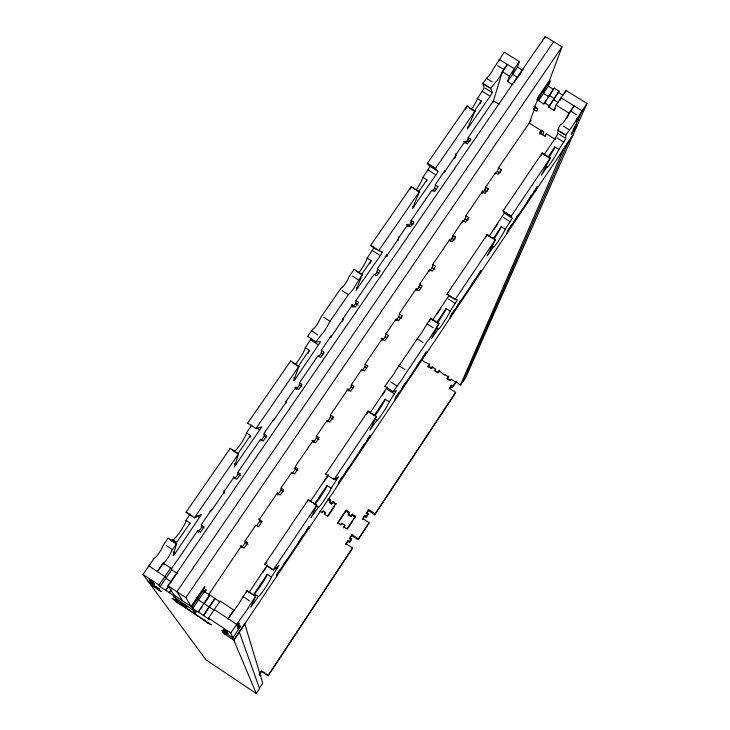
<?xml version="1.0" encoding="UTF-8"?>
<svg xmlns="http://www.w3.org/2000/svg" width="730" height="730" viewBox="0 0 730 730"><rect width="100%" height="100%" fill="white"/><g stroke="black" fill="none" stroke-linecap="round" stroke-linejoin="round"><path stroke-width="1.09" d="M448.53 294.646L446.979 294.181L487.193 234.531L495.36 239.696L487.12 255.911L493.498 246.704A11.224 0.812 -57.6 0 0 497.933 241.657A11.224 0.812 -57.6 0 0 505.242 229.238L512.25 218.443L511.21 216.126L550.32 157.999L542.226 152.944L503.07 210.997L504.357 213.169L511.356 217.576M325.671 474.126L368.084 411.099L376.424 416.492L369.864 430.226L376.817 420.261A11.388 0.867 -57.1 0 0 382.356 413.609A11.388 0.867 -57.1 0 0 389.209 401.829L396.472 390.568L393.169 391.599L398.881 383.67A6.616 0.511 -57.2 0 0 404.612 375.156L427.077 341.759A6.588 0.502 -57.3 0 0 432.735 333.345L438.949 323.545L430.709 318.271L424.495 328.08A6.579 0.547 -57.4 0 1 418.837 336.475L396.335 369.827A6.606 0.557 -57.2 0 1 390.596 378.332L384.874 386.352M295.896 389.117L295.924 387.092L285.932 401.619L285.959 403.571M321.291 350.482L324.156 352.325L320.68 357.381L318.052 355.683L299.446 382.766L299.391 385.075L302.01 386.772M393.151 391.691L384.856 386.234M438.931 323.618L431.485 338.574L438.146 329.038A11.278 0.84 -57.4 0 0 443.101 323.235A11.278 0.84 -57.4 0 0 450.191 311.117L457.382 299.975L455.228 299.355L495.36 239.696M298.926 541.87L302.53 536.066L302.512 536.541M305.487 532.106L309.091 526.293L308.945 528.274M312.969 442.207L313.088 440.445L295.367 466.516L295.321 468.952L292.164 473.606M308.927 528.264L309.036 526.777L276.697 574.93M330.435 415.206L333.199 417.003L329.704 422.15L327.049 420.425L316.519 435.91L316.364 437.918L319.01 439.633M472.556 108.067A11.151 1.433 -58.6 0 0 477.374 98.559L484.255 87.956L482.74 83.339L487.868 76.887A6.506 0.84 -58.8 0 0 493.234 69.131L504.284 52.195L519.331 61.521L517.552 67.078L507.633 81.495L512.916 84.78M247.78 423.227A3.349 0.484 -56.8 0 1 247.68 423.135L290.686 360.958L298.935 366.305L293.661 380.786L295.431 378.861L320.534 341.795L315.962 341.868L307.668 336.411L311.509 330.863A3.285 0.465 -57.3 0 1 312.951 329.12L313.672 328.737A6.579 0.931 -57.4 0 0 319.484 320.333L320.297 318.499A3.276 0.465 -57.4 0 1 321.775 316.017L340.198 289.381A3.267 0.456 -57.6 0 1 341.594 287.702L342.27 287.392A6.552 0.922 -57.6 0 0 348.009 279.106L348.849 277.218A3.267 0.456 -57.7 0 1 350.336 274.736L354.105 269.288L362.272 274.507L356.13 290.294L380.659 255.181L382.255 252.105L381.252 251.467M331.265 337.214L331.429 335.508L321.592 349.798L321.346 353.119L318.8 356.815M376.735 249.523L370.603 245.435L411.318 186.579L419.403 191.698L412.432 208.607L436.923 173.421L437.927 171.322L435.463 168.42L475.084 110.996L467.063 105.996L427.397 163.338L429.924 166.586L422.953 177.326A11.169 1.487 -58.2 0 1 416.137 189.946M342.616 321.656L342.945 318.773L352.69 304.62L352.444 306.436M419.403 191.698L378.751 250.618L382.255 252.105M333.199 417.003L332.944 419.111L330.079 417.25M323.089 511.995L323.207 511.046L325.37 512.46L325.242 513.4M377.319 269.105L380.157 270.912L376.771 275.84L374.171 274.179L355.984 300.559L355.61 303.315L358.202 304.976M328.208 498.453L330.608 500.023L329.412 502.568L331.566 503.983L332.761 501.437L335.964 503.527L335.8 504.494L332.615 502.413M330.608 500.023L330.462 501.008L328.08 499.439M331.566 503.983L332.761 501.437M307.385 501.911L308.388 499.594L316.802 505.114L311.135 517.579L318.38 507.195A11.543 0.894 -56.8 0 0 324.494 499.703A11.543 0.894 -56.8 0 0 331.101 488.261L338.437 476.891L334.002 479.546L376.424 416.492M364.991 364.115L367.865 365.967L364.425 371.032L361.788 369.334L351.422 384.573L351.066 386.863L352.818 387.995M338.282 484.547L338.693 482.238L342.215 476.991L342.105 477.584M361.505 370.913L361.788 369.334M345.034 473.232L348.657 467.392L348.548 468.003M386.845 256.851L387.292 254.332L377.702 268.266L377.027 272.162L375.12 274.936M550.32 157.999L541.304 175.309L547.454 166.449A11.205 0.785 -57.9 0 0 551.396 162.115A11.205 0.785 -57.9 0 0 558.897 149.422L565.823 138.764L565.768 135.041L570.623 128.361A6.534 0.456 -58 0 0 575.906 120.505L586.966 103.45L565.987 90.447L556.087 105.065L553.997 110.312L548.686 107.009L559.052 91.168L554.189 88.147L543.823 103.988L538.512 100.685L540.474 95.374L550.411 80.784L548.376 86.204L538.512 100.685M362.253 274.589L356.158 284.326A6.552 0.876 -57.6 0 1 350.437 292.63L348.383 294.637L329.987 321.31L327.679 325.616A6.579 0.894 -57.4 0 1 321.875 334.021L315.898 341.786M308.388 499.594L264.744 564.29L273.248 569.929L278.842 565.531L271.432 577.019A11.762 0.912 -56.5 0 1 265.081 588.097A11.762 0.912 -56.5 0 1 258.356 596.465L250.819 607.287L255.546 596.209L247.041 590.534L240.781 600.443A6.889 0.593 -56.3 0 1 234.631 609.568L228.061 618.675M398.023 240.599L398.525 238.016L408.024 224.21L407.568 226.309M341.722 524.204L341.905 523.31L344.843 525.235L343.593 527.708L344.843 525.235M345.874 511.1L346.075 510.151L349.278 512.25L349.068 513.19L345.874 511.1L337.47 523.684M382.055 340.782L382.593 338.236L365.42 363.485L364.827 366.697L362.29 370.438M360.2 450.656L363.823 444.816L363.677 445.473M399.137 313.9L401.993 315.725L398.607 320.716L395.988 319.037L385.778 334.048L385.221 336.612L386.964 337.725M435.235 184.955L438.036 186.725L434.742 191.516L432.169 189.891L411.154 220.433L410.461 223.608L412.176 224.694M349.278 512.25L348.018 514.76L350.947 516.676L352.216 514.176L355.419 516.274L353.995 519.003M413.262 224.183L413.737 222.066L411.154 220.433M366.579 441.157L370.21 435.317L369.581 437.991L370.028 435.974L338.574 482.813M395.578 320.798L395.988 319.037M350.947 516.676L352.216 514.176M411.318 186.579L410.333 189.061M348.128 540.538L345.81 544.543L348.128 540.538L349.734 541.587L349.524 542.427L347.918 541.377M401.564 317.504L401.993 315.725M444.588 172.216L445.063 170.391L435.728 183.96L434.615 188.45L432.698 191.233M351.769 535.583L351.988 534.725L358.421 538.95L358.174 539.789L351.769 535.583L350.19 537.955M416.045 290.193L416.529 288.313L399.629 313.179L398.781 316.747L396.271 320.434M349.524 542.427L351.486 538.959L349.88 537.9L351.988 534.725M432.762 264.461L435.6 266.258L432.26 271.177L429.651 269.516L419.604 284.289L418.856 287.127L420.589 288.231M507.25 64.368L501.191 74.077A6.506 0.803 -58.7 0 1 495.834 81.842L490.733 88.321L492.212 92.564L490.806 95.301L467.3 128.982L475.084 110.996M454.991 158.328L455.995 154.495L465.247 141.054L464.718 142.971M368.084 411.099L366.515 414.512M346.011 543.713L352.453 547.947L352.225 548.759L268.065 675.706L261.459 670.98L259.26 674.283L260.993 675.743L259.369 674.657L261.559 671.354M429.121 271.46L429.651 269.516M394.738 400.524L395.56 397.576L399 392.457L398.781 393.214M468.87 142.213L467.182 141.155L468.186 137.55L493.471 100.795L499.001 104.244M364.836 515.389L362.472 519.468L364.836 515.389L366.442 516.438L366.168 517.36L364.571 516.32M470.23 140.945L470.74 139.147L468.186 137.55M401.637 388.962L405.278 383.104L405.059 383.88M446.979 294.181L455.228 299.355M467.063 105.996L465.576 109.518M368.668 509.622L366.296 513.71L368.668 509.622L375.074 513.82L374.773 514.75L368.385 510.571M498.718 61.356L499.283 59.422L514.349 68.775L512.597 74.278L517.88 77.553M239.267 631.934L259.561 688.536L256.266 693.5L205.915 659.765L143.034 574.391L153.026 559.956A3.431 0.493 -55.8 0 1 154.705 557.875L155.755 557.054A6.862 0.995 -55.9 0 0 161.987 548.048L162.589 546.487A3.413 0.493 -55.9 0 1 164.04 544.042L168.128 538.129L176.541 543.713A3.431 0.474 -56 0 1 176.532 543.969L173.074 555.603A3.367 0.456 -56 0 0 175.218 553.303L201.48 514.385L194.582 517.807A3.413 0.474 -56.2 0 1 194.445 517.771L186.05 512.214L230.233 448.348L238.564 453.814A3.376 0.465 -56.6 0 1 238.518 454.115L234.211 467.054L261.815 426.849L256.084 428.656A3.349 0.465 -56.8 0 1 255.984 428.565L247.68 423.135M366.57 512.779L368.175 513.829L366.168 517.36M465.868 215.77L468.687 217.549L465.402 222.385L462.811 220.752L452.919 235.297L451.979 238.4L454.562 240.033M492.896 102.693L502.322 71.677L507.332 64.422M454.881 239.002L455.511 236.949L452.919 235.297M416.41 366.971L420.06 361.104L419.805 361.916M462.154 222.86L462.811 220.752M362.737 518.546L369.152 522.753L358.174 539.789M507.633 81.495L509.348 76.039L519.331 61.521M422.634 357.709L426.284 351.842L425.225 355.127M468.003 219.675L468.687 217.549M481.992 193.423L482.868 190.758L466.47 214.866L465.129 219.137L463.24 221.92M498.471 167.818L501.273 169.579L498.033 174.342L495.46 172.727L485.715 187.053L484.601 190.402L486.317 191.479M487.448 191.187L488.297 188.678L485.715 187.053M430.709 318.271L429.121 321.565M494.876 174.433L495.46 172.727M544.525 38.617L545.255 36.5L562.036 46.857L549.553 80.263L537.964 97.282L536.988 99.946L538.64 97.51L533.484 109.527L535.382 106.735M431.521 368.321L432.014 366.898L435.673 369.243L435.162 370.657M501.273 169.579L500.077 173.01L497.285 171.267M449.735 318.599L450.994 315.05L454.343 310.067L454.024 310.971M456.807 306.828L460.466 300.952L460.137 301.873M246.156 592.751L247.041 590.534M535.993 107.018L534.168 109.701L529.25 123.105L543.795 132.167L542.837 134.585L540.282 132.997L542.061 130.36M471.206 285.384L474.874 279.499L474.518 280.457M545.447 88.075L543.448 93.44L548.75 96.725L549.261 95.402L554.134 98.431L553.614 99.745L558.039 102.492M477.274 276.36L480.942 270.474L479.464 274.334M547.518 98.541L554.189 88.147M487.193 234.531L485.523 237.889M539.817 134.201L540.282 132.997M548.686 107.009L559.052 91.168M566.955 118.296L569.117 113.168L574.063 105.832L567.876 115.513A6.534 0.493 -58 0 1 562.584 123.361C556.379 126.427 559.472 132.951 555.868 137.222L543.914 154.952M545.237 136.455L546.323 133.745L555.594 139.521M506.62 233.892L508.308 229.74L511.566 224.886L511.137 225.944M559.983 100.393L561.042 97.747L582.075 110.796L572.74 131.92M308.297 499.877L314.603 504.01M564.911 93.121L565.987 90.447M513.847 221.911L517.524 216.007L517.095 217.084M450.62 380.595L451.186 379.208L455.666 382.082L452.308 387.639L450.729 386.626L451.295 385.257L452.874 386.279M527.872 201.033L531.559 195.129L531.093 196.233M533.776 192.236L537.462 186.332L535.574 190.786M455.082 383.46L455.858 381.626L460.402 385.13L463.422 380.585M542.226 152.944L541.003 155.362M504.357 213.169L489.164 236.182M451.295 385.257L449.279 388.296L455.611 392.366L455.027 393.707L374.773 514.75M460.402 385.13L563.587 149.029L573.023 134.977L465.813 377.446L462.811 381.963L568.305 141.994M586.966 103.45L577.521 124.803L571.179 134.32L573.862 129.475M577.558 124.821L573.059 134.995L233.819 640.146L256.266 693.5M374.061 247.57L367.135 258.11A11.215 1.533 -57.7 0 1 359.443 271.989M449.069 295.358L432.333 320.488M311.646 338.282L305.295 347.599A11.324 1.588 -57.2 0 1 301.946 354.953A11.324 1.588 -57.2 0 1 295.559 364.087M387.347 387.146L369.909 413.098M349.734 541.587L351.486 538.959M366.442 516.438L368.175 513.829M452.308 387.639L456.588 381.197M259.442 688.217L262.745 683.234L244.751 623.776L233.773 640.119L222.978 632.91L222.705 632.335L225.415 634.142L224.831 632.892L221.82 630.474L232.843 637.837L233.819 640.146M268.065 675.706L352.453 547.947M358.421 538.95L369.152 522.753M375.074 513.82L455.611 392.366M355.419 516.274L346.996 528.931L343.784 526.823M448.749 376.105L447.015 378.697L450.182 380.722L451.186 379.208M347.398 528.903L352.791 520.8M449.224 388.898L450.729 386.626M435.673 369.243L434.66 370.749L437.817 372.784L439.542 370.192M346.075 510.151L337.634 522.789L340.846 524.888L341.905 523.31M323.207 511.046L322.149 512.624L319.749 511.055M325.37 512.46L324.312 514.039L327.514 516.146L335.964 503.527M429.587 363.796L427.853 366.378L431.001 368.404L432.014 366.898M327.98 516.174L334.596 506.292M427.944 366.953L429.094 365.228M271.432 577.019L267.271 574.273L254.195 593.7L258.356 596.465M314.247 504.485L326.985 485.569L331.101 488.261M373.97 415.772L385.13 399.191L389.209 401.829M436.64 322.687L446.158 308.544L450.191 311.117M493.197 238.664L501.236 226.72L505.242 229.238M547.938 157.351L554.937 146.949L558.897 149.422M214.31 609.504L236.584 624.351L237.113 625.838L239.02 623L239.239 623.639L237.341 626.459L237.798 627.754L239.686 624.953L239.896 625.573L238.217 628.913L240.088 626.139L240.289 626.751L232.843 637.837L230.753 632.937L243.126 615.217A6.898 0.547 -56.4 0 0 249.268 606.092L255.546 596.209M273.221 569.893L316.802 505.114M579.41 116.855L576.654 121.837L578.279 119.419L576.691 118.433M575.961 124.702L573.251 129.593L574.866 127.203M395.359 398.315L426.019 352.672M450.666 315.935L480.559 271.432M507.87 230.771L536.97 187.446M546.323 133.745L544.726 136.099L539.598 132.896L541.45 130.159M228.107 618.702L233.883 610.125L220.104 600.945L208.497 618.082L209.191 619.405L198.213 611.868L209.766 594.868L219.757 601.794M248.757 592.815L267.454 565.075M310.25 501.601L328.308 474.81M262.882 572.274L265.902 567.785M324.357 481.07L327.889 475.832M382.483 394.884L384.774 391.481M436.823 314.21L440.181 309.237M494.219 229.065L497.486 224.229M203.378 615.317L214.921 598.308M203.561 615.655L215.085 598.673M553.997 110.312L555.229 108.496M540.41 133.325L542.144 130.679M540.492 133.636L542.262 131.008M203.068 590.141L204.993 587.322L204.637 586.519L191.059 606.447L185.858 597.642L168 585.734L545.255 36.5M199.564 610.517L198.414 612.214L192.793 608.464L191.963 607.05L203.597 589.959L204.336 591.519L209.939 595.251L204.181 603.719L198.569 599.978L197.784 598.49L195.905 597.24M192.793 608.464L204.336 591.519M204.044 592.203L205.951 589.411L206.307 590.178L205.039 592.039M241.347 545.958L208.324 595.133M277.5 492.786L259.497 519.267L259.743 521.302L256.641 525.874M348.11 388.944L330.672 414.594L330.352 417.423L327.232 422.004M449.954 239.157L433.31 263.639L432.206 267.572L430.289 270.392M247.981 544.215L245.307 542.454L245.034 541.049L255.911 525.062L258.584 526.832L262.198 521.521L258.475 519.067M283.769 491.509L281.123 489.766L281.068 488.06L291.763 472.328L294.427 474.071L297.977 468.842L295.203 467.027M531.175 120.268L499.137 166.832L496.309 173.256M241.74 547.792L245.463 542.317M277.601 495.022L281.406 489.438M313.526 442.17L317.267 436.668M348.292 391.024L351.477 386.343M383.122 339.779L385.632 336.101M416.839 290.184L420.106 285.293M449.99 241.402L453.211 236.584M482.649 193.368L485.815 188.623M200.723 608.82L202.447 606.265M543.823 103.988L546.286 100.357M455.511 236.949L452.208 241.812L449.379 240.015M488.297 188.678L485.039 193.477L482.229 191.707M185.858 597.642L562.036 46.857M168 585.734L175.072 596.638L169.223 592.514L170.966 589.977M169.479 592.897L171.404 590.077M553.641 41.674L176.925 591.683L182.573 600.781M168.283 586.628L165.701 590.378L160.107 586.646L158.994 585.049L170.692 568.049L163.274 563.113L157.434 571.59M211.654 509.549L201.279 524.633L201.991 526.631L198.159 532.207M274.115 418.792L264.023 433.456L264.233 436.148L261.002 440.838M171.459 568.77L197.812 530.473L200.485 532.243L204.154 526.914L201.48 525.144M240.772 475.878L238.126 474.135L237.816 472.337L260.528 439.323L263.183 441.057L266.742 435.874L264.096 434.14M160.107 586.646L171.705 569.792L170.692 568.049M235.17 478.396L238.4 473.706M296.517 389.209L299.702 384.582M352.836 307.33L356.021 302.704M408.399 226.555L411.601 221.911M465.859 143.034L468.432 139.293L467.182 141.155M413.737 222.066L410.406 226.921L406.637 224.539M470.74 139.147L467.492 143.874L463.769 141.538M165.701 590.378L168.922 584.913M170.09 583.215L177.052 573.087M513.975 82.526L517.698 77.097M518.318 76.194L523.282 68.976M519.733 74.852L521.585 72.151M171.395 541.395L172.663 539.561A11.698 1.661 -56.1 0 0 180.082 531.741A11.698 1.661 -56.1 0 0 185.913 520.39L190.311 514.029M234.093 451.715A11.479 1.624 -56.6 0 0 241.502 442.763A11.479 1.624 -56.6 0 0 246.393 432.853L251.896 424.887M185.913 520.39L190.028 523.118L176.788 542.299L172.663 539.561M238.226 453.266L250.472 435.518L246.393 432.853M298.041 366.588L309.337 350.208L305.295 347.599M361.487 274.635L371.132 260.665L367.135 258.11M418.764 191.625L426.913 179.826L422.953 177.326M474.208 111.288L481.298 101.014L477.374 98.559M157.342 571.535L161.458 565.567A3.431 0.474 -55.9 0 1 163.128 563.487L164.168 562.657A6.862 0.949 -55.9 0 0 170.382 553.641L171.002 552.081A3.413 0.474 -56 0 1 172.453 549.635L176.541 543.713M194.445 517.771L238.564 453.814M255.984 428.565L298.935 366.305M227.915 633.375C220.807 629.981 223.334 626.824 227.97 633.385L223.8 630.601L223.216 629.342L227.422 632.144M266.468 563.076L264.78 564.317M154.623 584.447L150.708 581.865L149.23 579.894L153.318 582.631L154.623 584.447L150.48 581.655M370.63 245.627L373.349 246.658M517.552 67.078L522.826 70.354M548.376 86.204L553.668 89.489M558.532 92.5L562.949 95.247M497.75 65.755L503.736 69.469M570.55 110.96L576.591 114.71M502.322 71.677L509.348 76.039M556.087 105.065L569.117 113.168M544.315 102.674L549.197 105.704M533.876 106.352L537.736 108.761L536.787 111.325L534.168 109.701M486.28 78.219L492.276 81.942M563.213 126.08L569.263 129.849M482.74 83.339L490.733 88.321M557.693 130.013L565.768 135.041M482.694 83.631L488.689 87.363M559.627 131.537L565.677 135.296M485.331 88.284L492.212 92.564M558.021 133.563L564.956 137.879M482.329 91.387L489.191 95.666M556.862 137.833L563.788 142.149M469.563 108.14L474.902 111.48M542.016 153.4L543.357 154.249M544.033 154.669L547.208 156.649M545.867 165.464L547.454 166.449M467.647 126.911L468.633 127.522M427.397 163.338L435.463 168.42M503.07 210.997L511.21 216.126M427.388 163.584L433.438 167.389M505.05 212.494L511.155 216.345M430.992 166.951L437.927 171.322M428.035 169.962L434.961 174.333M503.262 217.376L510.252 221.783M434.405 188.313L436.266 189.49M464.864 218.964L467.665 220.734M413.198 188.304L415.215 189.581M416.666 190.493L419.257 192.136M487.01 234.951L492.257 238.263M491.892 245.691L493.498 246.704M412.87 206.38L413.864 207.001M431.941 267.399L434.761 269.188M370.603 245.435L378.751 250.618M449.041 295.595L455.201 299.519M372.346 250.563L379.335 255.016M448.275 298.971L455.337 303.47M419.604 284.289L422.214 285.959L418.856 290.896L416.018 289.08M376.817 272.025L378.697 273.23M356.906 271.551L362.153 274.909M430.554 318.645L434.085 320.899M434.669 321.282L436.047 322.158M436.522 328.007L438.146 329.038M352.38 276.04L358.512 279.964M426.986 323.782L433.173 327.743M356.678 287.894L357.673 288.542M398.507 316.574L401.345 318.389M342.242 290.695L348.383 294.637M416.976 338.62L423.181 342.589M355.984 300.559L358.594 302.229L355.172 307.211L351.385 304.775M385.778 334.048L388.406 335.727L384.993 340.746L381.179 338.3M421.383 359.479L425.718 362.846L425.873 362.363L429.03 364.389L428.382 366.305L431.987 368.623M434.697 370.356L438.301 372.683L438.995 370.794L444.871 375.156L445.054 374.682L448.211 376.716L447.472 378.569L450.328 380.403M323.828 317.34L329.987 321.31M398.79 365.584L405.004 369.59M311.509 330.863L317.678 334.842M390.723 381.954L396.956 385.969M364.562 366.515L366.46 367.747M310.661 339.842L317.723 344.396M387.365 389.364L394.501 393.963M321.109 352.964L323.007 354.187M351.422 384.573L354.059 386.279L350.601 391.38L346.933 389.008M292.666 362.646L298.853 366.661M367.966 411.419L374.207 415.47M375.184 419.202L376.817 420.261M293.661 377.711L295.431 378.861M299.446 382.766L302.083 384.482L298.57 389.583L295.057 387.301M316.519 435.91L319.174 437.635L315.661 442.818L311.965 440.409M256.987 428.218L259.022 429.541M333.829 478.424L336.53 480.185M325.616 474.062L334.057 479.601M264.251 436.157L266.003 437.306M294.254 468.249L297.931 470.658M351.997 515.106L355.191 517.196M329.549 501.601L331.712 503.007M348.228 513.829L351.166 515.754M232.277 450.018L237.624 453.531M315.898 505.571L318.38 507.195M281.068 488.06L283.733 489.812L280.156 495.077L277.373 493.252M349.661 538.749L351.267 539.798M234.33 463.751L236.118 464.928M237.816 472.337L240.471 474.089L236.867 479.327L233.317 477M259.588 521.202L261.44 522.424M245.034 541.049L247.726 542.828L244.094 548.175L240.352 545.702M196.698 515.608L198.761 516.968M275.192 567.52L277.008 568.725M192.483 516.42L186.196 512.259A3.404 0.493 -56.2 0 1 186.05 512.214M266.961 565.695L273.312 569.902M201.124 526.056L203.779 527.817M170.218 539.78L176.532 543.969M246.995 590.762L253.365 594.986M166.139 545.438L172.453 549.635M243.008 596.519L249.377 600.763M173.156 551.935L175.218 553.303M171.705 569.792L177.29 573.506M148.911 565.905L164.852 576.536L165.911 578.206L171.504 581.938M203.999 603.363L214.009 610.271M143.034 574.391L158.994 585.049M174.096 595.123L191.963 607.05M208.497 618.082L230.753 632.937M165.436 589.995L169.223 592.514M149.258 579.976L153.428 582.75M176.833 599.348L173.594 596.766L196.169 612.26L193.404 610.408M177.846 600.918L175.118 599.093L186.488 607.086M148.081 581.244L159.505 589.274L156.795 587.458M157.963 589.11L161.175 591.638L150.48 584.502M175.255 600.845L172.088 598.335L211.162 624.816L208.461 623.019M175.483 601.192L208.625 623.32M261.459 670.98L267.983 675.341M156.238 586.692L158.501 589.858M174.78 600.133L175.72 601.547L180.848 604.778M176.359 598.618L178.312 601.63M184.672 604.166L187.4 608.564M163.274 563.113L164.35 564.901M193.003 609.723L195.512 613.976M203.241 619.724L208.789 623.63L208.123 622.398M224.603 632.335L225.716 634.735M197.812 530.473L198.368 531.942M236.538 624.323L238.391 629.488M224.156 493.407L223.8 491.901L234.074 476.973L234.376 478.552M276.779 576.134L276.688 574.537L280.329 569.555M283.34 565.075L286.945 559.709M168.128 538.129A3.431 0.502 -56 0 1 168.119 538.384M190.028 523.118A11.698 1.624 -56.1 0 1 189.827 524.459M230.233 448.348A3.367 0.484 -56.6 0 1 230.196 448.658M250.472 435.518A11.488 1.597 -56.6 0 1 250.417 436.12M250.125 437.06A11.488 1.597 -56.6 0 1 249.879 437.671M290.686 360.958A3.321 0.474 -57.1 0 1 290.613 361.313M307.731 336.557A3.303 0.474 -57.3 0 1 307.668 336.411M354.105 269.288A3.285 0.456 -57.7 0 1 353.986 269.689M371.132 260.665A11.224 1.506 -57.7 0 1 370.922 261.459M370.493 262.59A11.224 1.506 -57.7 0 1 370.192 263.284M426.913 179.826A11.169 1.451 -58.2 0 1 426.804 180.228M426.639 180.712A11.169 1.451 -58.2 0 1 426.42 181.277M481.298 101.014A11.151 1.405 -58.6 0 1 480.413 103.277M309.21 350.902A11.333 1.551 -57.2 0 1 308.845 351.942M308.58 352.59A11.333 1.551 -57.2 0 1 308.243 353.32M267.271 574.273A11.753 0.949 -56.5 0 1 261.541 584.465A11.753 0.949 -56.5 0 1 254.35 593.773M385.13 399.191A11.388 0.903 -57.1 0 1 381.325 406.3A11.388 0.903 -57.1 0 1 375.037 415.571M446.158 308.544A11.278 0.876 -57.4 0 1 437.489 322.988M501.245 226.72A11.215 0.849 -57.7 0 1 493.964 239.13M554.937 146.949A11.205 0.821 -57.9 0 1 548.531 158.036M326.93 485.797A11.543 0.931 -56.8 0 1 321.629 495.168A11.543 0.931 -56.8 0 1 314.885 504.32M329.376 337.37A2.354 2.272 6.2 0 0 331.347 336.366L342.845 319.667A2.345 2.254 7.3 0 0 343.182 317.97M443.347 172.463A2.29 2.153 13 0 0 444.789 171.55L455.702 155.691A2.29 2.144 13.4 0 0 455.858 153.656M385.185 256.321A2.327 2.208 10.4 0 0 387.128 255.345L398.334 239.057A2.318 2.199 11 0 0 398.507 236.967M272.646 420.498A2.391 2.327 -1.9 0 0 274.17 419.504L285.959 402.367A2.382 2.318 0.2 0 0 286.315 400.633M209.784 511.164A2.427 2.382 -19 0 0 211.828 510.097L223.955 492.485A2.418 2.373 -15 0 0 224.183 490.231"/></g></svg>
